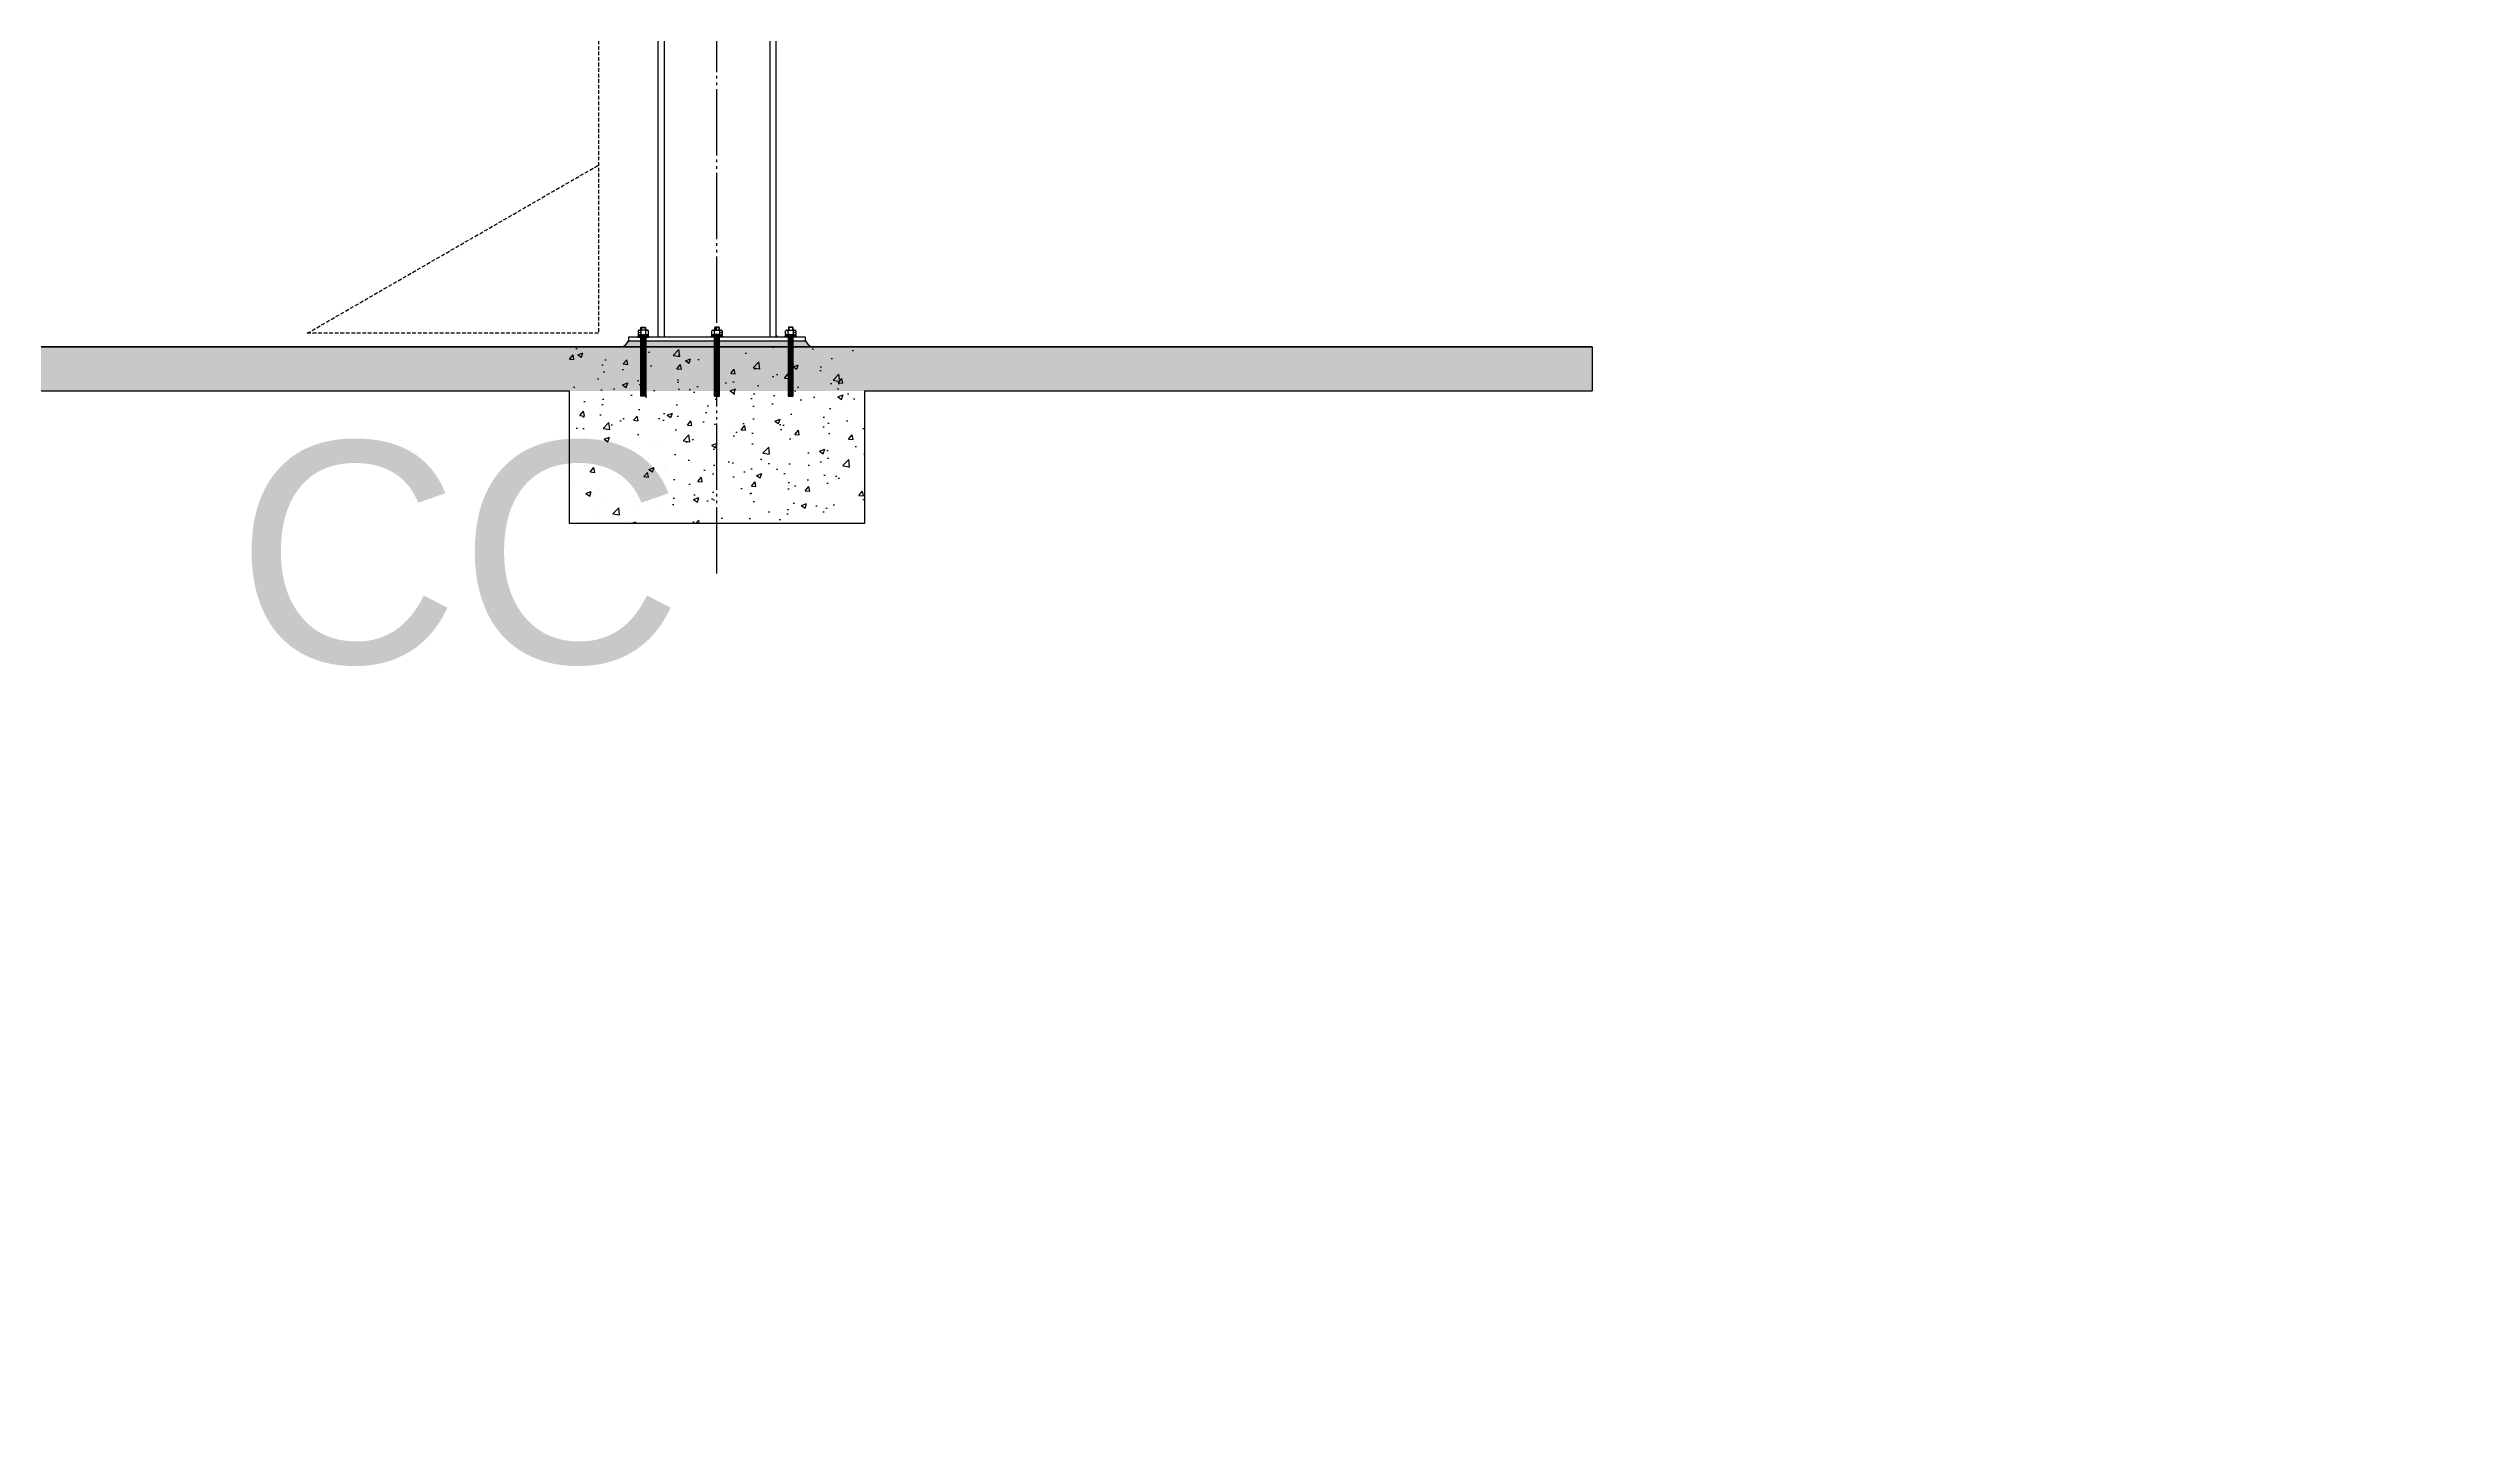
# Model space of a CAD drawing. Extents: x -3378 to 102197, y -3799 to 48702.
# Drawn here: x 5912 to 14126, y 19203 to 23866 of the extents above; entities that cross this region are included whole.
import ezdxf
from ezdxf.enums import TextEntityAlignment as Align

# ---------------------------------------------------------------- set-up
doc = ezdxf.new("R2010")
doc.units = 0
for name, pattern in [('DASHED', [0.75, 0.5, -0.25]), ('HIDDEN', [0.375, 0.25, -0.125]), ('JIS_09_15', [18.9, 15, -0.9, 0.6, -0.9, 0.6, -0.9])]:
    doc.linetypes.add(name, pattern=pattern)
for name, color, linetype in [('(圖框)', 7, 'Continuous'), ('0-蝶翼', 7, 'Continuous'), ('FASTENERS_螺絲 固定五金', 124, 'Continuous'), ('GM_ANNO_CLMN_LINE', 8, 'JIS_09_15'), ('GM_STEL_SECD', 71, 'Continuous'), ('剖面線 HATCH', 251, 'Continuous'), ('尺寸標註 DIM', 94, 'Continuous'), ('結構體 STRUCTURAL', 154, 'Continuous'), ('鐵件', 6, 'Continuous')]:
    doc.layers.add(name, color=color, linetype=linetype)
doc.layers.add('不顯示', color=254, linetype='Continuous', plot=False)
doc.styles.add('marco6', font='arial.ttf', dxfattribs={"height": 0.3})
doc.styles.add('romans', font='romans.shx', dxfattribs={"width": 0.5, "bigfont": ' chineset.shx'})
doc.styles.add('型式1', font='')
doc.styles.get('型式1').set_extended_font_data('PMingLiU')
pattern_1 = [(135, (134319.035, 21239.6288), (-2.24506403, -2.24506403), [])]

# ---------------------------------------------------------------- blocks, each defined once
blk = doc.blocks.new('M12_WASH')
at = {"color": 0, "linetype": 'ByBlock'}
for p, q in [((2.5, 1.6), (0, 0.9)), ((0, -1.6), (2.5, -0.9))]:
    blk.add_line(p, q, dxfattribs=at)
blk.add_lwpolyline([(0, -10.4), (2.5, -10.4), (2.5, 10.4), (0, 10.4)], close=True, dxfattribs=at)
blk = doc.blocks.new('PLAN-圖框')
at = {"layer": '(圖框)', "color": 4, "linetype": 'Continuous', "lineweight": 0}
blk.add_3dface([(20500, -14391.5), (0, -14391.5), (0, 0), (20500, 0)], dxfattribs=at)
at = {"layer": '(圖框)', "color": 1, "linetype": 'Continuous', "lineweight": 40}
blk.add_3dface([(149.7, -14142.1), (20200.7, -14142.1), (20200.7, -249.4), (149.7, -249.4)], dxfattribs=at)
at = {"layer": '(圖框)', "style": '型式1'}
blk.add_attdef('全球人壽', (13776.3, -13971.5), '', height=124.7, dxfattribs=at)
at = {"style": '型式1', "width": 0.8}
blk.add_attdef('圖號-橫', (17230.3, -13782.2), '', height=103.4, dxfattribs=at)

msp = doc.modelspace()

# ---------------------------------------------------------------- hatches: boundary and pattern name
at = {"layer": '剖面線 HATCH'}
h = msp.add_hatch(dxfattribs=at)
h.set_pattern_fill('AR-CONC', color=256)
h.set_pattern_definition([(50, (-52798.04, -23286.55), (182.18467, -15.93909), [19.05, -209.55]), (355, (-52798.04, -23286.55), (-35.2434, 191.05685), [15.24, -167.6406]), (100.45144, (-52782.86, -23287.88), (146.94125, 175.11775), [16.19, -178.09024]), (46.1842, (-52798.04, -23235.75), (271.07904, -42.0423), [28.575, -314.325]), (96.63556, (-52775.45, -23239.26), (237.4041, 247.4261), [24.285, -267.1356]), (351.18415, (-52798.04, -23235.75), (237.4041, 247.4261), [22.86, -251.4597]), (21, (-52772.64, -23248.45), (151.6144, -102.2652), [19.05, -209.55]), (326, (-52772.64, -23248.45), (61.80203, 184.18797), [15.24, -167.64]), (71.45144, (-52760, -23256.98), (213.4164, 81.92277), [16.19, -178.08994]), (37.5, (-52798.043, -23286.554), (3.088603, 84.55504), [0, -165.608, 0, -170.18, 0, -168.275]), (7.5, (-52798.04, -23286.55), (66.81966, 100.18057), [0, -97.028, 0, -161.798, 0, -64.135]), (327.5, (-52854.685, -23286.554), (135.590595, -5.728744), [0, -63.5, 0, -198.12, 0, -262.89]), (317.5, (-52880.09, -23286.55), (148.12918, 25.42649), [0, -82.55, 0, -131.572, 0, -186.69])])
h.paths.add_polyline_path([(-794.539, 22855.012), (11145.643, 22855.012), (11145.643, 22705.012), (-794.539, 22705.012)])
h = msp.add_hatch(dxfattribs=at)
h.set_pattern_fill('AR-CONC', color=256)
h.set_pattern_definition([(50, (-44465.33, -70560.06), (182.18467, -15.93909), [19.05, -209.55]), (355, (-44465.33, -70560.06), (-35.24342, 191.05685), [15.24, -167.6406]), (100.45144, (-44450.15, -70561.39), (146.94125, 175.11775), [16.19, -178.09024]), (46.1842, (-44465.33, -70509.26), (271.07904, -42.04233), [28.575, -314.325]), (96.63556, (-44442.74, -70512.76), (237.40413, 247.4261), [24.285, -267.1356]), (351.18415, (-44465.33, -70509.26), (237.4041, 247.4261), [22.86, -251.4597]), (21, (-44439.93, -70521.96), (151.6144, -102.2652), [19.05, -209.55]), (326, (-44439.93, -70521.96), (61.80203, 184.18797), [15.24, -167.64]), (71.45144, (-44427.3, -70530.48), (213.41642, 81.92277), [16.19, -178.08994]), (37.5, (-44465.33, -70560.06), (3.088603, 84.55504), [0, -165.608, 0, -170.18, 0, -168.275]), (7.5, (-44465.33, -70560.06), (66.81966, 100.180575), [0, -97.028, 0, -161.798, 0, -64.135]), (327.5, (-44521.975, -70560.06), (135.590595, -5.728744), [0, -63.5, 0, -198.12, 0, -262.89]), (317.5, (-44547.37, -70560.06), (148.12918, 25.42649), [0, -82.55, 0, -131.572, 0, -186.69])])
h.paths.add_polyline_path([(8678.581, 22855.012), (7678.581, 22855.012), (7678.581, 22255.012), (8678.581, 22255.012)])
h = msp.add_hatch(dxfattribs=at)
h.set_pattern_fill('ANSI31', color=256, angle=90)
h.set_pattern_definition(pattern_1)
h.paths.add_polyline_path([(7937.081, 22887.012), (7937.081, 22687.012), (7920.081, 22687.012), (7920.081, 22887.012)])
h = msp.add_hatch(dxfattribs=at)
h.set_pattern_fill('ANSI31', color=256, angle=90)
h.set_pattern_definition([(135, (134069.035, 21239.6288), (-2.24506403, -2.24506403), [])])
h.paths.add_polyline_path([(8170.081, 22887.012), (8170.081, 22687.012), (8187.081, 22687.012), (8187.081, 22887.012)])
h = msp.add_hatch(dxfattribs=at)
h.set_pattern_fill('ANSI31', color=256, angle=90)
h.set_pattern_definition(pattern_1)
h.paths.add_polyline_path([(8420.081, 22887.012), (8420.081, 22687.012), (8437.081, 22687.012), (8437.081, 22887.012)])
at = {"layer": '結構體 STRUCTURAL'}
h = msp.add_hatch(dxfattribs=at)
h.set_pattern_fill('AR-CONC', color=6, scale=0.1)
h.set_pattern_definition([(50, (6409.251, -44089.837), (18.218467, -1.5939086), [1.905, -20.955]), (355, (6409.251, -44089.837), (-3.524342, 19.1056845), [1.524, -16.7640584]), (100.451445, (6410.77, -44089.97), (14.6941247, 17.511775), [1.619001, -17.8090245]), (46.1842, (6409.251, -44084.757), (27.107904, -4.204233), [2.8575, -31.4325]), (96.635558, (6411.51, -44085.107), (23.740413, 24.742612), [2.428502, -26.713561]), (351.18415, (6409.25, -44084.757), (23.740413, 24.742612), [2.285997, -25.145973]), (21, (6411.791, -44086.027), (15.161439, -10.2265198), [1.905, -20.955]), (326, (6411.791, -44086.027), (6.180203, 18.4187966), [1.524, -16.764]), (71.451445, (6413.055, -44086.879), (21.341642, 8.192277), [1.619001, -17.808994]), (37.5, (6409.251, -44089.837), (0.3088603, 8.4555039), [0, -16.5608, 0, -17.018, 0, -16.8275]), (7.5, (6409.251, -44089.837), (6.6819663, 10.0180575), [0, -9.7028, 0, -16.1798, 0, -6.4135]), (327.5, (6403.587, -44089.837), (13.5590595, -0.5728744), [0, -6.35, 0, -19.812, 0, -26.289]), (317.5, (6401.047, -44089.837), (14.8129181, 2.542649), [0, -8.255, 0, -13.1572, 0, -18.669])])
h.paths.add_polyline_path([(8478.581, 22875.012), (7878.581, 22875.012, -0.15648421), (7858.581, 22855.012), (8498.581, 22855.012, -0.15648421)])

# ---------------------------------------------------------------- linework, layer by layer
at = {"color": 8, "linetype": 'DASHED'}
for p, q in [((7920.581, 22919.814, 0), (7936.581, 22919.814, 0)), ((7922.248, 22921.48, 0), (7922.248, 22911.178, 0)), ((7934.915, 22921.48, 0), (7934.915, 22911.178, 0)), ((8186.581, 22919.814, 0), (8170.581, 22919.814, 0)), ((8172.248, 22921.48, 0), (8172.248, 22911.178, 0)), ((8184.915, 22921.48, 0), (8184.915, 22911.178, 0)), ((8436.581, 22919.814, 0), (8420.581, 22919.814, 0)), ((8422.248, 22921.48, 0), (8422.248, 22911.178, 0)), ((8434.915, 22921.48, 0), (8434.915, 22911.178, 0)), ((7922.248, 22887.012, 0), (7922.248, 22687.012, 0)), ((7934.915, 22887.012, 0), (7934.915, 22687.012, 0)), ((8172.248, 22887.012, 0), (8172.248, 22687.012, 0)), ((8184.915, 22887.012, 0), (8184.915, 22687.012, 0)), ((8422.248, 22887.012, 0), (8422.248, 22687.012, 0)), ((8434.915, 22887.012, 0), (8434.915, 22687.012, 0))]:
    msp.add_line(p, q, dxfattribs=at)
msp.add_line((-794.539, 22855.012, 0), (11145.643, 22855.012, 0))
for points in [[(11145.643, 22855.012), (-794.539, 22855.012), (-794.539, 22705.012), (205.461, 22705.012), (205.461, 22255.012), (1205.461, 22255.012), (1205.461, 22705.012), (2705.461, 22705.012), (2705.461, 22255.012), (3705.461, 22255.012), (3705.461, 22705.012), (7678.581, 22705.012)], [(8678.581, 22705.012), (11145.643, 22705.012)]]:
    msp.add_lwpolyline(points)
at = {"color": 0, "linetype": 'ByBlock', "elevation": 0}
for points in [[(7913.781, 22895.178), (7943.381, 22895.178), (7945.881, 22897.678), (7945.881, 22908.678), (7943.381, 22911.178), (7913.781, 22911.178), (7911.281, 22908.678), (7911.281, 22897.678)], [(8193.381, 22895.178), (8163.781, 22895.178), (8161.281, 22897.678), (8161.281, 22908.678), (8163.781, 22911.178), (8193.381, 22911.178), (8195.881, 22908.678), (8195.881, 22897.678)], [(8443.381, 22895.178), (8413.781, 22895.178), (8411.281, 22897.678), (8411.281, 22908.678), (8413.781, 22911.178), (8443.381, 22911.178), (8445.881, 22908.678), (8445.881, 22897.678)]]:
    msp.add_lwpolyline(points, close=True, dxfattribs=at)
for points in [[(7911.281, 22908.499, -0.02415128), (7911.509, 22908.906, -0.02415128)], [(7911.509, 22897.451, -0.02415128), (7911.281, 22897.858)], [(7913.049, 22910.446, -0.44279446), (7919.931, 22908.499), (7919.931, 22897.858, 0.30976785), (7937.231, 22897.858), (7937.231, 22908.499, -0.44279446), (7944.114, 22910.446, -0.44279446)], [(7944.114, 22895.911, -0.44279446), (7937.231, 22897.858), (7937.231, 22908.499, 0.30976785), (7919.931, 22908.499), (7919.931, 22897.858, -0.44279446), (7913.049, 22895.911)], [(7945.654, 22908.906, -0.02415128), (7945.881, 22908.499)], [(7945.881, 22897.858, -0.02415128), (7945.654, 22897.451, -0.02415128)], [(8161.509, 22908.906, 0.02415128), (8161.281, 22908.499)], [(8161.281, 22897.858, 0.02415128), (8161.509, 22897.451, 0.02415128)], [(8194.114, 22910.446, 0.44279446), (8187.231, 22908.499), (8187.231, 22897.858, -0.30976785), (8169.931, 22897.858), (8169.931, 22908.499, 0.44279446), (8163.049, 22910.446, 0.44279446)], [(8163.049, 22895.911, 0.44279446), (8169.931, 22897.858), (8169.931, 22908.499, -0.30976785), (8187.231, 22908.499), (8187.231, 22897.858, 0.44279446), (8194.114, 22895.911)], [(8195.881, 22908.499, 0.02415128), (8195.654, 22908.906, 0.02415128)], [(8195.654, 22897.451, 0.02415128), (8195.881, 22897.858)], [(8444.114, 22910.446, 0.44279446), (8437.231, 22908.499), (8437.231, 22897.858, -0.30976785), (8419.931, 22897.858), (8419.931, 22908.499, 0.44279446), (8413.049, 22910.446, 0.44279446)], [(8413.049, 22895.911, 0.44279446), (8419.931, 22897.858), (8419.931, 22908.499, -0.30976785), (8437.231, 22908.499), (8437.231, 22897.858, 0.44279446), (8444.114, 22895.911)], [(8445.881, 22908.499, 0.02415128), (8445.654, 22908.906, 0.02415128)], [(8445.654, 22897.451, 0.02415128), (8445.881, 22897.858)]]:
    msp.add_lwpolyline(points, format="xyb", dxfattribs=at)
at = {"color": 8, "linetype": 'DASHED', "elevation": 0}
for points in [[(7920.581, 22687.012), (7920.581, 22887.012)], [(7936.581, 22687.012), (7936.581, 22887.012)], [(8170.581, 22687.012), (8170.581, 22887.012)], [(8186.581, 22687.012), (8186.581, 22887.012)], [(8420.581, 22687.012), (8420.581, 22887.012)], [(8436.581, 22687.012), (8436.581, 22887.012)]]:
    msp.add_lwpolyline(points, dxfattribs=at)
at = {"elevation": 0}
msp.add_lwpolyline([(11145.643, 22855.012), (11145.643, 22705.012)], dxfattribs=at)
at = {"layer": 'FASTENERS_螺絲 固定五金', "linetype": 'ByBlock', "elevation": 0}
for points in [[(7920.581, 22911.178), (7920.581, 22919.814), (7922.248, 22921.48), (7934.915, 22921.48), (7936.581, 22919.814), (7936.581, 22911.178)], [(8186.581, 22911.178), (8186.581, 22919.814), (8184.915, 22921.48), (8172.248, 22921.48), (8170.581, 22919.814), (8170.581, 22911.178)], [(8436.581, 22911.178), (8436.581, 22919.814), (8434.915, 22921.48), (8422.248, 22921.48), (8420.581, 22919.814), (8420.581, 22911.178)]]:
    msp.add_lwpolyline(points, dxfattribs=at)
at = {"layer": 'FASTENERS_螺絲 固定五金', "linetype": 'Continuous', "elevation": 0}
for points in [[(7947.081, 22887.012), (7947.081, 22891.012), (7910.081, 22891.012), (7910.081, 22887.012), (7947.081, 22887.012)], [(8160.081, 22887.012), (8160.081, 22891.012), (8197.081, 22891.012), (8197.081, 22887.012), (8160.081, 22887.012)], [(8410.081, 22887.012), (8410.081, 22891.012), (8447.081, 22891.012), (8447.081, 22887.012), (8410.081, 22887.012)]]:
    msp.add_lwpolyline(points, dxfattribs=at)
at = {"layer": 'GM_ANNO_CLMN_LINE', "ltscale": 15}
msp.add_line((8178.581, 22085.458, 0), (8178.581, 36412.589, 0), dxfattribs=at)
at = {"layer": 'GM_STEL_SECD'}
for p, q in [((7978.581, 24355.012, 0), (7978.581, 22887.012, 0)), ((7999.581, 24355.012, 0), (7999.581, 22887.012, 0)), ((8357.581, 24355.012, 0), (8357.581, 22887.012, 0)), ((8378.581, 24355.012, 0), (8378.581, 22887.012, 0)), ((8378.581, 22887.012, 0), (7978.581, 22887.012, 0))]:
    msp.add_line(p, q, dxfattribs=at)
at = {"layer": '不顯示', "color": 20, "linetype": 'HIDDEN', "ltscale": 50}
msp.add_lwpolyline([(7776.701, 35855.739), (7776.701, 22900.687), (6789.572, 22900.687), (7776.701, 23470.606)], dxfattribs=at)
at = {"layer": '剖面線 HATCH', "elevation": 0}
for points in [[(7937.081, 22687.012), (7920.081, 22687.012), (7920.081, 22887.012), (7937.081, 22887.012)], [(8170.081, 22687.012), (8187.081, 22687.012), (8187.081, 22887.012), (8170.081, 22887.012)], [(8420.081, 22687.012), (8437.081, 22687.012), (8437.081, 22887.012), (8420.081, 22887.012)]]:
    msp.add_lwpolyline(points, close=True, dxfattribs=at)
at = {"layer": '尺寸標註 DIM'}
msp.add_line((-794.539, 22855.012), (9578.581, 22855.012), dxfattribs=at)
at = {"layer": '結構體 STRUCTURAL', "color": 2, "linetype": 'Continuous', "elevation": 0}
msp.add_lwpolyline([(7878.581, 22887.012), (7878.581, 22875.012), (8478.581, 22875.012), (8478.581, 22887.012)], close=True, dxfattribs=at)
at = {"layer": '結構體 STRUCTURAL', "color": 7, "elevation": 0}
msp.add_lwpolyline([(8678.581, 22705.012), (8678.581, 22255.012), (7678.581, 22255.012), (7678.581, 22705.012)], dxfattribs=at)
at = {"layer": '結構體 STRUCTURAL', "color": 6}
for centre, start, end in [((7837.412, 22896.181, 0), 297.2124834, 332.7875166), ((8519.751, 22896.181, 0), 207.2124834, 242.7875166)]:
    msp.add_arc(centre, 46.294, start, end, dxfattribs=at)
at = {"layer": '鐵件'}
for centre, radius, start, end in [((7928.581, 22887.012, 0), 5, 90, 180), ((7928.581, 22887.012, 0), 4, 90, 180), ((7928.581, 22887.012, 0), 3, 90, 180), ((7928.581, 22887.012, 0), 2, 90, 180), ((7928.581, 22887.012, 0), 1, 90, 180), ((8378.581, 22887.012, 0), 5, 0, 90), ((8378.581, 22887.012, 0), 4, 0, 90), ((8378.581, 22887.012, 0), 3, 0, 90), ((8378.581, 22887.012, 0), 2, 0, 90), ((8378.581, 22887.012, 0), 1, 0, 90)]:
    msp.add_arc(centre, radius, start, end, dxfattribs=at)

# ---------------------------------------------------------------- block references
at = {"layer": '0-蝶翼', "xscale": 1.89, "yscale": 1.89, "zscale": 1.89}
msp.add_blockref('PLAN-圖框', (-3377.946, 41739.237), dxfattribs=at)
at = {"layer": 'FASTENERS_螺絲 固定五金', "linetype": 'ByBlock', "yscale": 1.666666666666742, "zscale": 1.666666666666742}
for p, xscale, rotation in [((7928.581, 22895.178, 0), 1.666666666666742, 270), ((8178.581, 22895.178, 0), -1.666666666666742, 90), ((8428.581, 22895.178, 0), -1.666666666666742, 90)]:
    msp.add_blockref('M12_WASH', p, dxfattribs=dict(at, xscale=xscale, rotation=rotation))

# ---------------------------------------------------------------- texts
at = {"layer": 'Defpoints', "color": 8, "style": 'romans', "width": 0.8}
for p in [(7913.27, 22901.703, 0), (8188.692, 22901.703, 0), (8438.692, 22901.703, 0)]:
    msp.add_text('M16', height=2.1, dxfattribs=at).set_placement(p)
at = {"layer": '不顯示', "color": 20, "linetype": 'HIDDEN', "ltscale": 50, "style": 'marco6'}
msp.add_text('CC', height=750, dxfattribs=at).set_placement((6547.868, 22157.352), align=Align.MIDDLE_LEFT)

doc.saveas('drawing.dxf')
